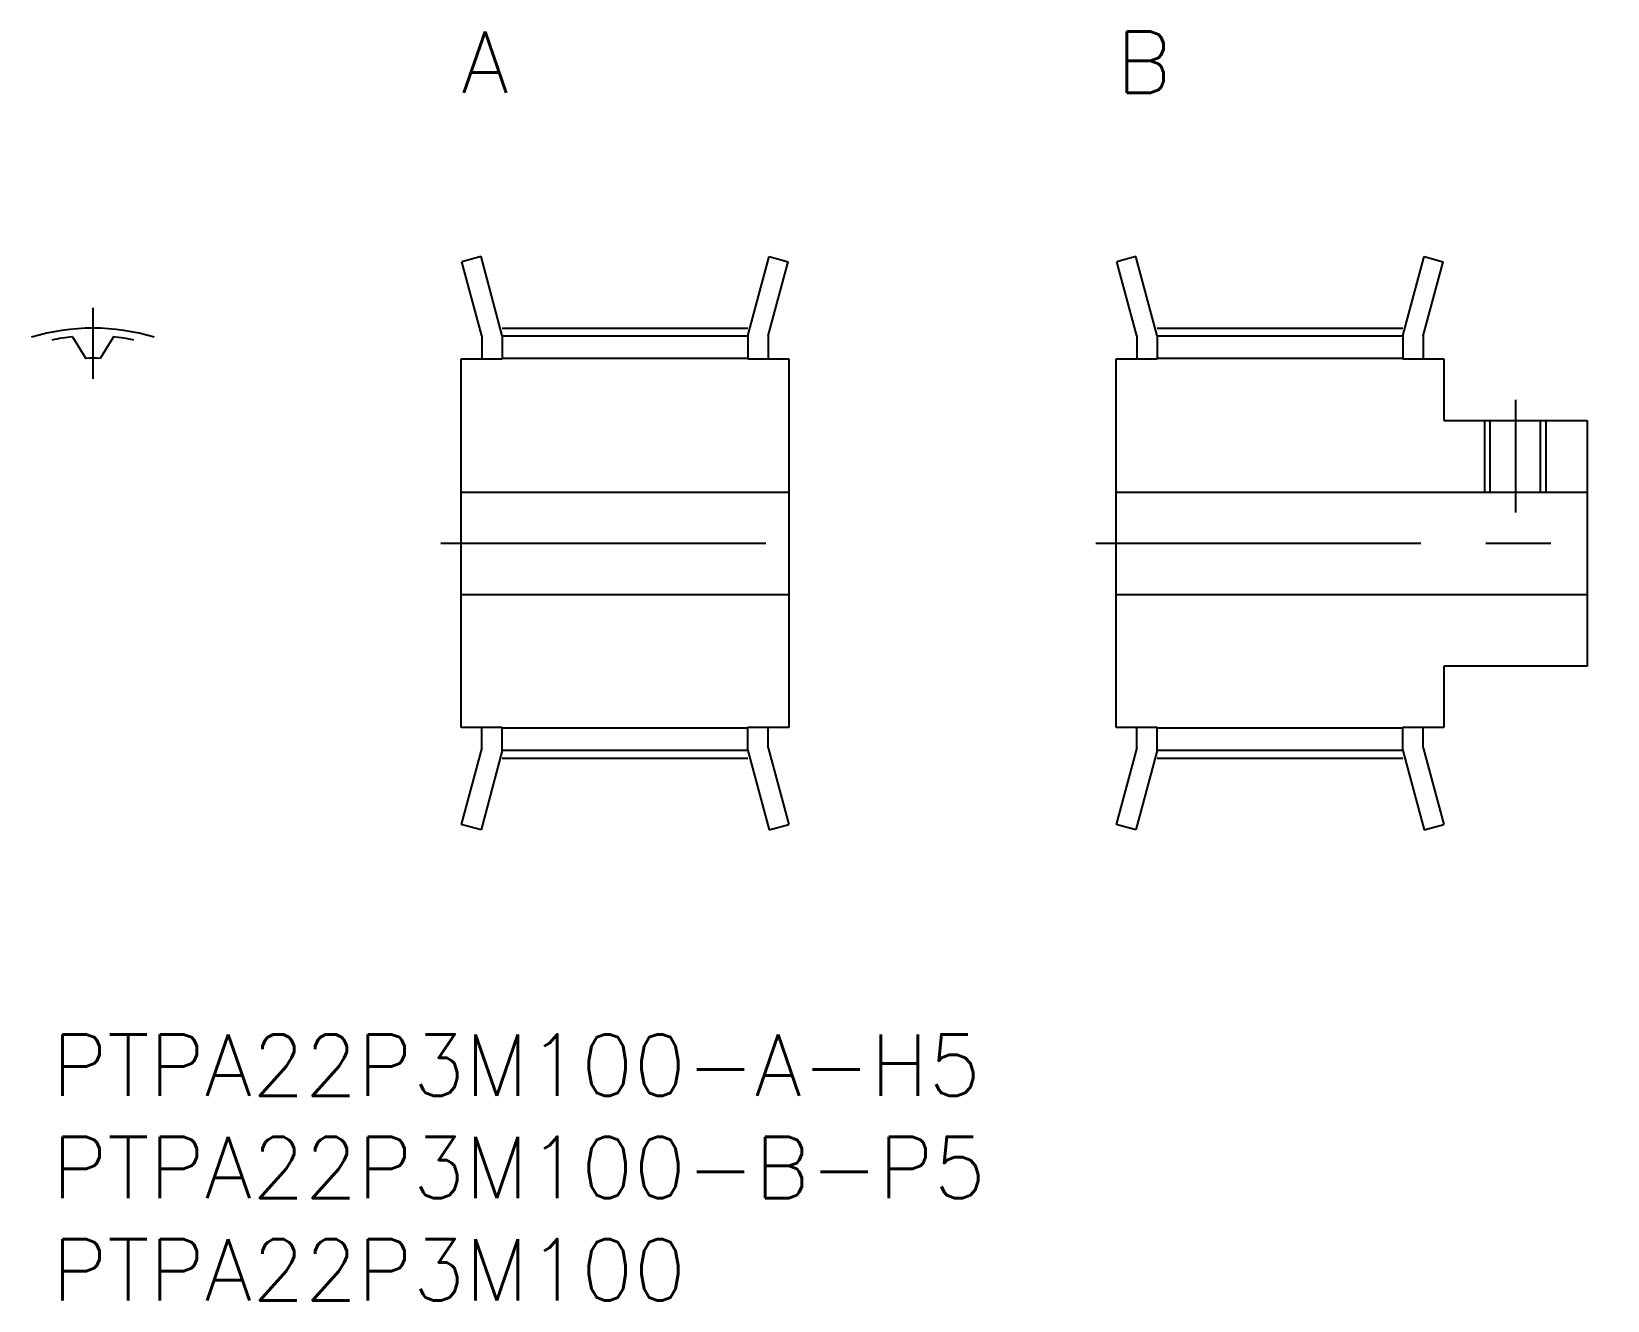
# Model space of a CAD drawing. Extents: x -1 to 76, y -13 to 49.
import ezdxf

# ---------------------------------------------------------------- set-up
doc = ezdxf.new("R2010")
doc.units = 0
doc.header["$LTSCALE"] = 0.5
doc.linetypes.add('CENTER', pattern=[50.8, 31.75, -6.35, 6.35, -6.35])
for name, color, linetype in [('MSM_CENTER', 1, 'CENTER'), ('MSM_CONTINUOUS', 7, 'CONTINUOUS'), ('MSM_NARROW', 5, 'CONTINUOUS'), ('MSM_PART_NUMBER', 7, 'CONTINUOUS')]:
    doc.layers.add(name, color=color, linetype=linetype)
doc.styles.get("Standard").update_dxf_attribs({"font": 'txt.shx', "height": 3, "bigfont": 'bigfont.shx'})

# ---------------------------------------------------------------- blocks, each defined once
blk = doc.blocks.new('*U99')
at = {"layer": 'MSM_PART_NUMBER'}
blk.add_text('PTPA22P3M100-B-P5', height=3, dxfattribs=at).set_placement((0, -8))
blk = doc.blocks.new('*U100')
at = {"layer": 'MSM_PART_NUMBER'}
blk.add_text('PTPA22P3M100', height=3, dxfattribs=at).set_placement((0, -13))
blk = doc.blocks.new('*U101')
at = {"layer": 'MSM_PART_NUMBER'}
blk.add_text('PTPA22P3M100-A-H5', height=3, dxfattribs=at).set_placement((0, -3))
blk = doc.blocks.new('*U102')
at = {"layer": 'MSM_PART_NUMBER'}
blk.add_text('B', height=3, dxfattribs=at).set_placement((52, 46))
blk = doc.blocks.new('*U103')
at = {"layer": 'MSM_PART_NUMBER'}
blk.add_text('A', height=3, dxfattribs=at).set_placement((20, 46))

msp = doc.modelspace()

# ---------------------------------------------------------------- linework, layer by layer
at = {"layer": 'MSM_CENTER'}
for p, q in [((2, 35.505), (2, 32.035)), ((21.998, 34.505), (34.002, 34.505)), ((53.998, 34.505), (66.002, 34.505)), ((71.5, 31), (71.5, 25.5)), ((19, 24), (37, 24)), ((51, 24), (76, 24)), ((21.998, 13.495), (34.002, 13.495)), ((53.998, 13.495), (66.002, 13.495))]:
    msp.add_line(p, q, dxfattribs=at)
msp.add_arc((2, 24), 10.505, 73.40658, 106.59342, dxfattribs=at)
at = {"layer": 'MSM_CONTINUOUS'}
for p, q in [((20.962, 38), (20.029, 37.75)), ((21, 34.125), (20.029, 37.75)), ((22, 34.125), (20.962, 38)), ((34, 34.125), (35.038, 38)), ((35, 34.125), (35.971, 37.75)), ((35.038, 38), (35.971, 37.75)), ((52.962, 38), (52.029, 37.75)), ((53, 34.125), (52.029, 37.75)), ((54, 34.125), (52.962, 38)), ((66, 34.125), (67.038, 38)), ((67, 34.125), (67.971, 37.75)), ((67.038, 38), (67.971, 37.75)), ((1, 34.075), (1.651, 33.028)), ((3, 34.075), (2.349, 33.028)), ((21, 34.125), (21, 33)), ((22, 34.125), (34, 34.125)), ((22, 34.125), (22, 33)), ((34, 34.125), (34, 33)), ((35, 34.125), (35, 33)), ((53, 34.125), (53, 33)), ((54, 34.125), (66, 34.125)), ((54, 34.125), (54, 33)), ((66, 34.125), (66, 33)), ((67, 34.125), (67, 33)), ((20, 15), (20, 33)), ((20, 33), (22, 33)), ((22, 33.035), (34, 33.035)), ((34, 33), (36, 33)), ((36, 33), (36, 15)), ((52, 15), (52, 33)), ((52, 33), (54, 33)), ((54, 33.035), (66, 33.035)), ((66, 33), (68, 33)), ((68, 33), (68, 30)), ((68, 30), (75, 30)), ((70.27, 26.5), (70.27, 30)), ((72.73, 26.5), (72.73, 30)), ((75, 30), (75, 18)), ((20, 26.5), (36, 26.5)), ((52, 26.5), (75, 26.5)), ((20, 21.5), (36, 21.5)), ((52, 21.5), (75, 21.5)), ((68, 18), (68, 15)), ((75, 18), (68, 18)), ((22, 15), (20, 15)), ((21, 14.007), (21, 15)), ((22, 13.875), (22, 15)), ((34, 14.965), (22, 14.965)), ((34, 13.875), (34, 15)), ((36, 15), (34, 15)), ((35, 14.007), (35, 15)), ((54, 15), (52, 15)), ((53, 14.007), (53, 15)), ((54, 13.875), (54, 15)), ((66, 14.965), (54, 14.965)), ((66, 13.875), (66, 15)), ((68, 15), (66, 15)), ((67, 14.007), (67, 15)), ((21, 14.007), (19.996, 10.259)), ((22, 13.875), (20.962, 10)), ((34, 13.875), (22, 13.875)), ((34, 13.875), (35.038, 10)), ((35, 14.007), (36.004, 10.259)), ((53, 14.007), (51.996, 10.259)), ((54, 13.875), (52.962, 10)), ((66, 13.875), (54, 13.875)), ((66, 13.875), (67.038, 10)), ((67, 14.007), (68.004, 10.259)), ((20.962, 10), (19.996, 10.259)), ((35.038, 10), (36.004, 10.259)), ((52.962, 10), (51.996, 10.259)), ((67.038, 10), (68.004, 10.259))]:
    msp.add_line(p, q, dxfattribs=at)
for radius, start, end in [(10.125, 95.66808, 101.39261), (10.125, 78.60739, 84.33192), (9.035, 87.78754, 92.21246)]:
    msp.add_arc((2, 24), radius, start, end, dxfattribs=at)
at = {"layer": 'MSM_NARROW'}
for p, q in [((70, 26.5), (70, 30)), ((73, 26.5), (73, 30))]:
    msp.add_line(p, q, dxfattribs=at)

# ---------------------------------------------------------------- block references
at = {"layer": 'MSM_CONTINUOUS'}
for name in ['*U103', '*U102', '*U101', '*U99', '*U100']:
    msp.add_blockref(name, (0, 0), dxfattribs=at)

doc.saveas('drawing.dxf')
